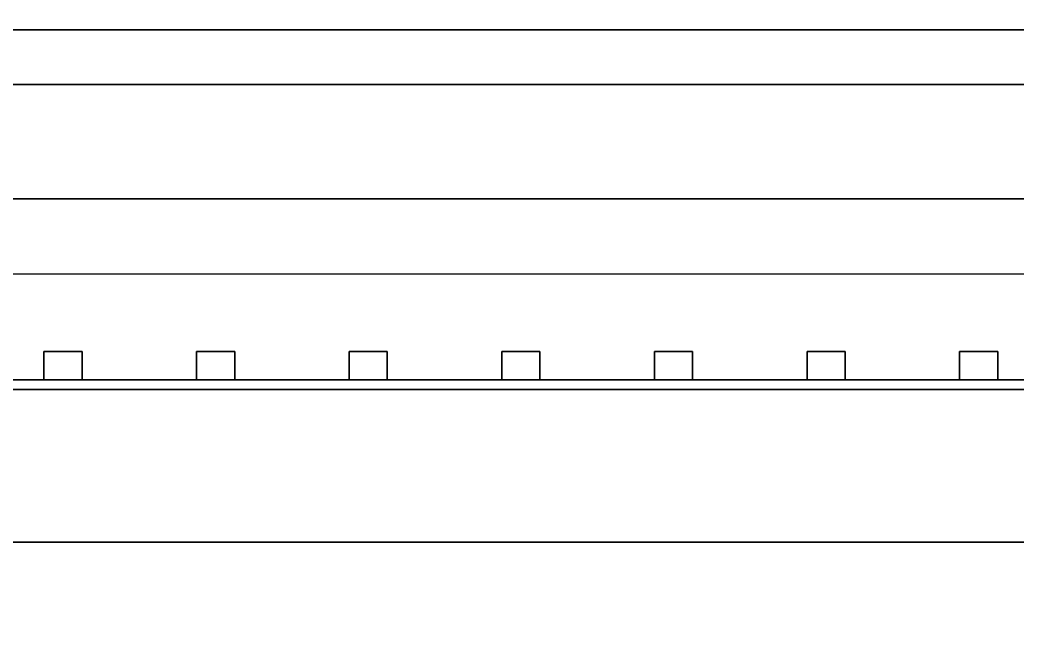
# Model space of a CAD drawing. Extents: x -3500 to 3500, y -3500 to 3500.
# Drawn here: x -1778 to -1125, y -18 to 380 of the extents above; entities that cross this region are included whole.
import ezdxf

# ---------------------------------------------------------------- set-up
doc = ezdxf.new("R2010")
doc.units = 0
for name, color, linetype in [('L5D0', 3, 'CONTINUOUS'), ('L5D100', 7, 'CONTINUOUS'), ('L5D101', 6, 'CONTINUOUS'), ('L5D99', 4, 'CONTINUOUS')]:
    doc.layers.add(name, color=color, linetype=linetype)

# ---------------------------------------------------------------- blocks, each defined once
blk = doc.blocks.new('ground_main_5')
at = {"layer": 'L5D0'}
for points in [[(479.247, 373.182), (-2334.91, 373.182)], [(-2334.91, -149.2405), (-2334.91, 373.182), (479.247, 373.182)]]:
    blk.add_lwpolyline(points, dxfattribs=at)
blk = doc.blocks.new('TOP_main_5_Cheese_diff')
at = {"layer": 'L5D101'}
for points in [[(-1762.5, 143.91), (-1762.5, 162.5), (-1737.5, 162.5), (-1737.5, 143.91)], [(-1662.5, 143.91), (-1662.5, 162.5), (-1637.5, 162.5), (-1637.5, 143.91)], [(-1562.5, 143.91), (-1562.5, 162.5), (-1537.5, 162.5), (-1537.5, 143.91)], [(-1462.5, 143.91), (-1462.5, 162.5), (-1437.5, 162.5), (-1437.5, 143.91)], [(-1362.5, 143.91), (-1362.5, 162.5), (-1337.5, 162.5), (-1337.5, 143.91)], [(-1262.5, 143.91), (-1262.5, 162.5), (-1237.5, 162.5), (-1237.5, 143.91)], [(-1162.5, 143.91), (-1162.5, 162.5), (-1137.5, 162.5), (-1137.5, 143.91)]]:
    blk.add_lwpolyline(points, close=True, dxfattribs=at)
blk = doc.blocks.new('TOP_main_5_Cheese_100')
at = {"layer": 'L5D100'}
for points in [[(-1856.7805, 337.5), (-562.5, 337.5), (-537.5, 337.5), (-462.5, 337.5), (-437.5, 337.5), (-362.5, 337.5), (-337.5, 337.5), (-262.5, 337.5), (-237.5, 337.5), (-162.5, 337.5), (-137.5, 337.5), (-62.5, 337.5), (-37.5, 337.5), (37.5, 337.5), (62.5, 337.5), (137.5, 337.5), (162.5, 337.5), (237.5, 337.5), (262.5, 337.5), (1949.729, 337.5)], [(-462.5, 337.5), (-537.5, 337.5), (-537.5, 362.5), (-562.5, 362.5), (-562.5, 337.5), (-1856.7805, 337.5)], [(2334.91, 262.5), (-2334.91, 262.5)], [(-1837.5, 143.91), (-1762.5, 143.91), (-1737.5, 143.91), (-1662.5, 143.91), (-1637.5, 143.91), (-1562.5, 143.91), (-1537.5, 143.91), (-1462.5, 143.91), (-1437.5, 143.91), (-1362.5, 143.91), (-1337.5, 143.91), (-1262.5, 143.91), (-1237.5, 143.91), (-1162.5, 143.91), (-1137.5, 143.91), (-1062.5, 143.91)], [(-1062.5, 143.91), (-1137.5, 143.91), (-1137.5, 162.5), (-1162.5, 162.5), (-1162.5, 143.91), (-1237.5, 143.91), (-1237.5, 162.5), (-1262.5, 162.5), (-1262.5, 143.91), (-1337.5, 143.91), (-1337.5, 162.5), (-1362.5, 162.5), (-1362.5, 143.91), (-1437.5, 143.91), (-1437.5, 162.5), (-1462.5, 162.5), (-1462.5, 143.91), (-1537.5, 143.91), (-1537.5, 162.5), (-1562.5, 162.5), (-1562.5, 143.91), (-1637.5, 143.91), (-1637.5, 162.5), (-1662.5, 162.5), (-1662.5, 143.91), (-1737.5, 143.91), (-1737.5, 162.5), (-1762.5, 162.5), (-1762.5, 143.91), (-1837.5, 143.91)], [(-1856.7805, 262.5), (-562.5, 262.5), (-562.5, 237.5), (-537.5, 237.5), (-537.5, 262.5), (-462.5, 262.5)], [(337.5, 137.5), (262.5, 137.5), (262.5, 162.5), (237.5, 162.5), (237.5, 137.5), (162.5, 137.5), (162.5, 162.5), (137.5, 162.5), (137.5, 137.5), (62.5, 137.5), (62.5, 162.5), (37.5, 162.5), (37.5, 137.5), (-37.5, 137.5), (-37.5, 162.5), (-62.5, 162.5), (-62.5, 137.5), (-2334.91, 137.5)], [(-2334.91, -92.6675), (-2334.91, 37.5), (-62.5, 37.5), (-37.5, 37.5), (37.5, 37.5), (62.5, 37.5), (137.5, 37.5), (162.5, 37.5), (237.5, 37.5), (262.5, 37.5), (337.5, 37.5)], [(337.5, 37.5), (262.5, 37.5), (262.5, 62.5), (237.5, 62.5), (237.5, 37.5), (162.5, 37.5), (162.5, 62.5), (137.5, 62.5), (137.5, 37.5), (62.5, 37.5), (62.5, 62.5), (37.5, 62.5), (37.5, 37.5), (-37.5, 37.5), (-37.5, 62.5), (-62.5, 62.5), (-62.5, 37.5), (-2334.91, 37.5), (-2334.91, 137.5), (2334.91, 137.5)]]:
    blk.add_lwpolyline(points, dxfattribs=at)
blk = doc.blocks.new('TOP_main_5')
for name in ['ground_main_5', 'TOP_main_5_Cheese_100', 'TOP_main_5_Cheese_diff']:
    blk.add_blockref(name, (0, 0))
blk = doc.blocks.new('TOP_main_5_NoCheese_99')
at = {"layer": 'L5D99'}
blk.add_lwpolyline([(305.585, 1876.91), (-104.6725, 1876.91), (-104.6725, 1313.135), (-197.147, 1313.135), (-197.147, 1113.135), (-1987.009, 1113.135), (-1987.009, 1513.135), (-2134.91, 1513.135), (-2134.91, 1035.82), (-334.901, 1035.82), (-334.901, 413.18), (-592.5135, 413.18), (-592.5135, 213.18), (-1856.7805, 213.18), (-1856.7805, 613.18), (-2134.91, 613.18), (-2134.91, 143.91), (-1520.177, 143.91), (-73.4195, 143.91), (-73.4195, -588.91)], dxfattribs=at)
blk = doc.blocks.new('TOP_main')
for name in ['TOP_main_5', 'TOP_main_5_NoCheese_99']:
    blk.add_blockref(name, (0, 0))

msp = doc.modelspace()

# ---------------------------------------------------------------- block references
msp.add_blockref('TOP_main', (0, 0))

doc.saveas('drawing.dxf')
